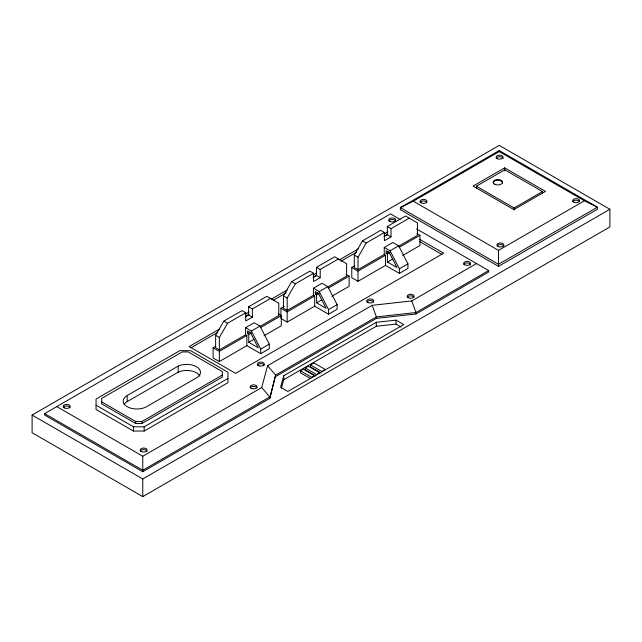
<?xml version="1.0" encoding="UTF-8"?>
<svg xmlns="http://www.w3.org/2000/svg" width="642" height="642" viewBox="0 0 642 642"><rect width="100%" height="100%" fill="white"/><g stroke="black" fill="none" stroke-linecap="round" stroke-linejoin="round"><path stroke-width="0.96" d="M56.785 406.579L142.773 456.229L261.727 387.543L267.57 365.715L372.175 305.319L411.755 300.929L476.524 263.541M400.086 219.412L390.529 213.89L44.627 413.6L44.627 415.061L142.773 471.726L269.792 398.393L275.635 375.088L267.57 365.715M283.756 375.747L280.562 387.19L287.905 391.435L403.714 324.571L396.042 320.149L376.308 322.308L283.756 375.747L283.756 379.703L281.357 388.29M215.672 346.287L213.104 347.771L213.104 357.947L219.347 361.55L246.857 345.669L246.857 335.493L245.605 334.763L219.347 349.922L215.624 347.771L215.624 335.341L223.841 321.112L242.018 310.616L245.75 312.766L245.75 320.968L252.378 317.14L252.378 308.938L270.563 298.442M219.347 349.922L219.347 337.499L227.565 323.263L245.75 312.766M284.358 306.314L280.931 308.288L280.931 318.464L287.175 322.075L314.684 306.186L314.684 296.01L313.432 295.288L287.175 310.439L283.451 308.288L283.451 295.866L291.669 281.637L309.853 271.141L313.577 273.291L313.577 281.485L320.206 277.665L320.206 269.463L338.39 258.959M287.175 310.439L287.175 298.016L295.392 283.788L313.577 273.291M354.328 266.013L351.76 267.497L351.76 277.673L358.003 281.284L385.513 265.395L385.513 255.219L384.253 254.497L358.003 269.648L354.28 267.497L354.28 255.075L362.497 240.846L380.674 230.342L384.406 232.5L384.406 240.694L391.026 236.874L391.026 228.672L409.219 218.168M358.003 269.648L358.003 257.225L366.221 242.997L384.406 232.5M32.1 415.061L499.227 145.373L609.9 209.268L609.9 226.939L142.773 496.627L32.1 432.732L32.1 415.061L142.773 478.956L609.9 209.268M499.227 150.533L400.359 207.615L400.359 209.685L498.505 266.35L597.373 209.268L597.373 207.197L499.227 150.533L499.227 151.6L413.312 201.203L400.359 207.615L498.505 264.279L597.373 207.197L584.421 200.785L499.227 151.6M320.206 277.665L316.474 275.506L316.474 267.313L334.667 256.808L346.608 263.71L346.608 276.132L327.942 286.91M391.026 236.874L387.303 234.715L387.303 226.522L405.487 216.017L417.436 222.918L417.436 235.341L398.762 246.119M252.378 317.14L248.647 314.989L248.647 306.788L266.839 296.291L278.78 303.185L278.78 315.607L260.114 326.385M219.532 329.049L189.181 346.568L235.574 373.355L443.694 253.205L419.635 239.314M245.541 314.026L249.016 312.028M271.558 299.012L287.167 289.999M313.184 274.977L316.65 272.97M339.201 259.954L358.276 248.944M384.293 233.921L387.76 231.922M190.915 347.828L217.79 332.307M245.541 316.289L249.016 314.291M273.291 300.271L286.3 292.76M313.184 277.24L316.65 275.233M340.934 261.214L356.543 252.21M384.293 236.184L387.76 234.186M313.16 277.424L316.474 275.506M383.988 236.633L387.303 234.715M245.332 316.899L248.647 314.989M504.684 167.851L473.098 186.084L513.865 209.621L545.451 191.388L504.684 167.851L504.684 170.82M476.396 188.194L476.396 186.22L504.797 169.817L542.506 191.589L542.506 193.571M127.196 395.528L178.211 366.076A13.779 7.953 0 0 1 196.452 366.718A13.779 7.953 0 0 1 197.551 377.247L146.545 406.699A13.675 7.897 0 0 1 127.196 406.699A13.675 7.897 0 0 1 127.196 395.528L127.196 401.611A13.675 7.897 0 0 0 124.018 404.492M313.432 295.288L313.432 288.218L322.003 283.266L327.797 286.621L337.122 304.645L337.122 309.243L328.552 314.195L314.684 306.186M384.253 254.497L384.253 247.427L392.824 242.475L398.626 245.83L407.951 263.854L407.951 268.452L399.38 273.404L385.513 265.395M245.605 334.763L245.605 327.693L254.168 322.749L259.97 326.096L269.295 344.12L269.295 348.726L260.724 353.67L246.857 345.669M127.196 401.611L178.211 372.159A13.779 7.953 0 0 1 199.863 376.052M313.432 288.218L319.235 291.564L327.797 286.621M384.253 247.427L390.055 250.773L398.626 245.83M245.605 327.693L251.399 331.047L259.97 326.096M319.17 293.426L316.602 294.903L316.602 302.823L326.136 308.329L318.344 293.266L315.342 291.532L315.342 294.18L317.918 292.696M389.999 252.627L387.431 254.112L387.431 262.032L396.965 267.537L389.172 252.475L386.171 250.741L386.171 253.389L388.739 251.905M251.343 332.901L248.775 334.386L248.775 342.298L258.309 347.803L250.516 332.741L247.515 331.007L247.515 333.655L250.083 332.171M280.931 308.288L287.175 311.892L314.684 296.01M328.431 288.073L349.128 276.132L349.128 286.308L331.882 296.267M351.76 267.497L358.003 271.101L385.513 255.219M399.26 247.282L419.948 235.341L419.948 245.517L402.703 255.476M213.104 347.771L219.347 351.375L246.857 335.493M260.604 327.556L281.292 315.607L281.292 325.783L264.055 335.742M316.602 302.823L321.746 299.854M387.431 262.032L392.567 259.063M248.775 342.298L253.919 339.329M328.552 314.195L328.552 309.588L337.122 304.645M399.38 273.404L399.38 268.797L407.951 263.854M260.724 353.67L260.724 349.063L269.295 344.12M101.701 401.892L135.775 421.569L141.834 421.569L222.309 375.105M476.396 186.22L514.106 207.984L542.506 191.589M141.834 423.543L222.309 377.079L222.309 371.606L188.234 351.928L182.176 351.928L101.701 398.393L101.701 403.874L135.775 423.543L141.834 423.543L141.834 421.569M96.059 405.222L133.44 426.802L144.169 426.802L227.95 378.435M144.169 431.039L227.95 382.672L227.95 372.24L190.57 350.652L179.832 350.652L96.059 399.027L96.059 409.46L133.44 431.039L144.169 431.039L144.169 426.802M275.635 376.557L376.389 318.384L415.968 313.994L488.674 272.023L488.674 270.555L416.586 228.937M413.312 201.203L498.505 250.388L584.421 200.785M283.756 379.703L376.308 326.272L396.042 324.106L401.154 327.059M300.408 370.779L303.225 369.158L314.532 375.682L311.715 377.311L300.408 370.779L300.408 372.761L310.102 378.355M305.295 367.962L308.353 366.189L319.668 372.721L316.602 374.487L305.295 367.962L305.295 369.936L315.8 376.003M310.519 364.945L313.946 362.963L325.253 369.495L321.827 371.477L310.519 364.945L310.519 366.927L321.016 372.986M488.674 270.555L415.968 312.534L376.389 316.923L275.635 375.088L269.792 398.393M416.827 233.536L419.948 235.341M419.635 241.577L441.977 254.473M387.303 226.522L391.026 228.672M386.171 253.389L387.431 254.112M362.497 240.846L366.221 242.997M354.28 255.075L358.003 257.225M346.006 274.327L349.128 276.132M316.474 267.313L320.206 269.463M315.342 294.18L316.602 294.903M291.669 281.637L295.392 283.788M283.451 295.866L287.175 298.016M278.171 313.802L281.292 315.607M248.647 306.788L252.378 308.938M247.515 333.655L248.775 334.386M223.841 321.112L227.565 323.263M215.624 335.341L219.347 337.499M44.627 413.6L142.773 470.257L269.792 396.925L261.727 387.543M390.055 250.773L399.38 268.797M319.235 291.564L328.552 309.588M251.399 331.047L260.724 349.063M411.755 300.929L415.968 312.534L415.968 313.994M372.175 305.319L376.389 316.923L376.389 318.384M514.106 207.984L514.106 209.966M498.505 250.388L498.505 266.35M396.042 320.149L396.042 324.106M376.308 322.308L376.308 326.272M358.003 271.101L358.003 281.284M287.175 311.892L287.175 322.075M219.347 351.375L219.347 361.55M178.211 366.076L178.211 372.159M142.773 456.229L142.773 471.726M142.773 478.956L142.773 496.627M135.775 421.569L135.775 423.543M133.44 426.802L133.44 431.039M497.109 246.014A3.459 1.998 0 0 1 500.447 244.538A3.459 1.998 0 0 1 503.793 246.014M572.768 201.692A3.459 1.998 0 0 1 576.115 200.208A3.459 1.998 0 0 1 579.461 201.692M420.165 202.447A3.459 1.998 0 0 1 423.511 200.962A3.459 1.998 0 0 1 426.858 202.447M496.226 158.197A3.459 1.998 0 0 1 500.022 156.736A3.459 1.998 0 0 1 503.031 158.718M493.184 182.954A4.679 2.696 0 0 1 497.855 180.258A4.679 2.696 0 0 1 502.534 182.954M140.293 451.093A3.459 1.998 0 0 1 143.639 449.617A3.459 1.998 0 0 1 146.986 451.093M388.924 220.944A3.459 1.998 0 0 1 392.27 219.46A3.459 1.998 0 0 1 395.616 220.944M63.293 407.453A3.459 1.998 0 0 1 67.089 405.985A3.459 1.998 0 0 1 70.098 407.967M250.244 387.904A3.459 1.998 0 0 1 253.59 386.42A3.459 1.998 0 0 1 256.936 387.904M257.362 365.667A3.459 1.998 0 0 1 260.371 363.685A3.459 1.998 0 0 1 264.167 365.154M366.911 302.029A3.459 1.998 0 0 1 370.249 300.544A3.459 1.998 0 0 1 373.596 302.029M407.285 297.318A3.459 1.998 0 0 1 410.631 295.834A3.459 1.998 0 0 1 413.978 297.318M463.789 264.4A3.459 1.998 0 0 1 467.593 262.939A3.459 1.998 0 0 1 470.602 264.921M259.087 365.844A3.459 1.998 0 0 0 264.287 364.11A3.459 1.998 0 0 0 259.087 362.385A3.459 1.998 0 0 0 259.087 365.844M367.802 302.406A3.459 1.998 0 0 0 373.596 301.507A3.459 1.998 0 0 0 369.359 299.06A3.459 1.998 0 0 0 367.802 302.406M251.857 388.595A3.459 1.998 0 0 0 257.049 386.869A3.459 1.998 0 0 0 251.857 385.136A3.459 1.998 0 0 0 251.857 388.595M573.667 202.061A3.459 1.998 0 0 0 579.461 201.171A3.459 1.998 0 0 0 575.216 198.723A3.459 1.998 0 0 0 573.667 202.061M498.722 246.713A3.459 1.998 0 0 0 503.914 244.979A3.459 1.998 0 0 0 498.722 243.246A3.459 1.998 0 0 0 498.722 246.713M497.117 158.574A3.459 1.998 0 0 0 502.911 157.675A3.459 1.998 0 0 0 498.673 155.228A3.459 1.998 0 0 0 497.117 158.574M421.064 202.816A3.459 1.998 0 0 0 426.858 201.925A3.459 1.998 0 0 0 422.613 199.477A3.459 1.998 0 0 0 421.064 202.816M141.192 451.47A3.459 1.998 0 0 0 146.986 450.58A3.459 1.998 0 0 0 142.749 448.132A3.459 1.998 0 0 0 141.192 451.47M64.192 407.822A3.459 1.998 0 0 0 69.986 406.932A3.459 1.998 0 0 0 65.741 404.484A3.459 1.998 0 0 0 64.192 407.822M408.184 297.687A3.459 1.998 0 0 0 413.978 296.797A3.459 1.998 0 0 0 409.732 294.349A3.459 1.998 0 0 0 408.184 297.687M464.688 264.777A3.459 1.998 0 0 0 470.482 263.886A3.459 1.998 0 0 0 466.244 261.438A3.459 1.998 0 0 0 464.688 264.777M389.822 221.321A3.459 1.998 0 0 0 395.616 220.423A3.459 1.998 0 0 0 391.371 217.975A3.459 1.998 0 0 0 389.822 221.321M494.549 184.158A4.679 2.696 0 0 0 502.373 182.946A4.679 2.696 0 0 0 496.643 179.64A4.679 2.696 0 0 0 494.549 184.158"/></g></svg>
